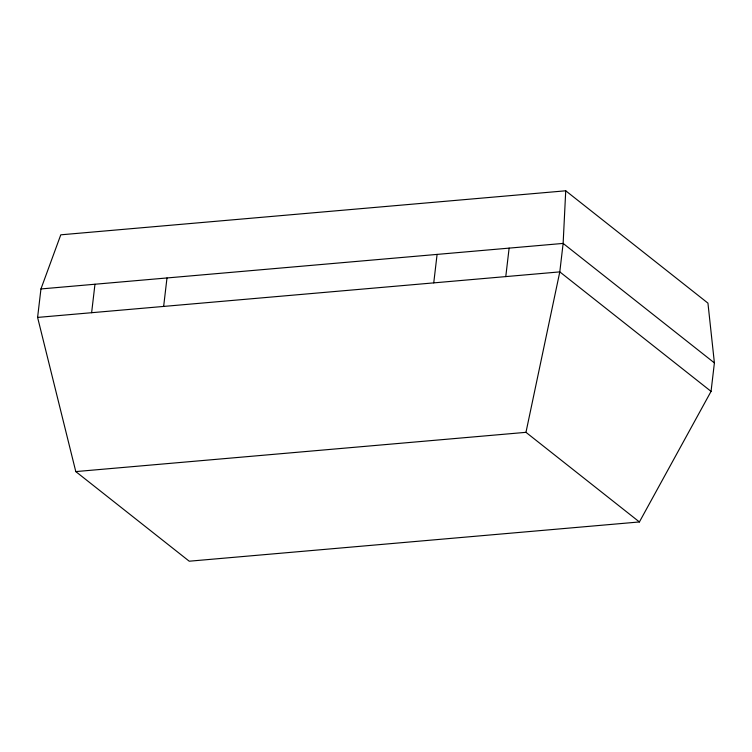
<?xml version="1.0" encoding="UTF-8"?>
<svg xmlns="http://www.w3.org/2000/svg" width="752" height="752" viewBox="0 0 752 752"><rect width="100%" height="100%" fill="white"/><g stroke="black" fill="none" stroke-linecap="round" stroke-linejoin="round"><path stroke-width="1.13" d="M565.73 190.792L563.135 243.413L559.798 271.886L525.968 432.334L639.407 521.954L711.054 391.378L714.4 362.906L707.942 303.131L565.73 190.792L60.78 234.821L40.946 288.947L37.6 317.419L75.792 471.589L189.241 561.208L639.407 521.954M91.622 312.71L94.968 284.237M163.645 306.431L166.991 277.958M433.744 282.874L437.091 254.402M505.776 276.595L509.123 248.122M40.946 288.947L563.135 243.413L714.4 362.906M37.6 317.419L559.798 271.886L711.054 391.378M75.792 471.589L525.968 432.334"/></g></svg>
